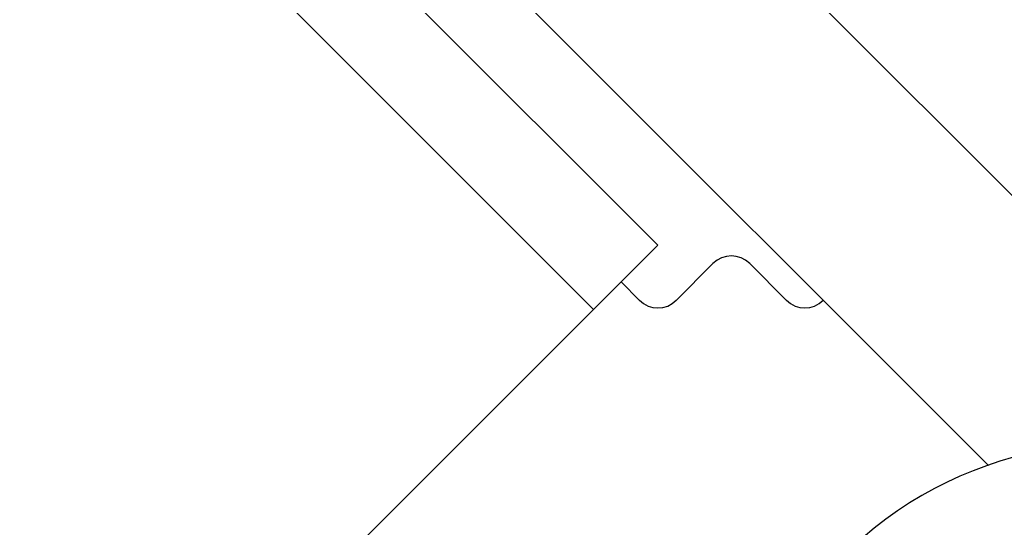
# Model space of a CAD drawing. Extents: x 1031190 to 1725648, y 733081 to 1571294.
# Drawn here: x 1156175.5 to 1156485.8, y 1236073.4 to 1236233.6 of the extents above; entities that cross this region are included whole.
import ezdxf

# ---------------------------------------------------------------- set-up
doc = ezdxf.new("R2010")
doc.units = 0
doc.header["$LTSCALE"] = 1000
doc.header["$MEASUREMENT"] = 0

msp = doc.modelspace()

# ---------------------------------------------------------------- linework, layer by layer
for p, q in [((1156376.44, 1236162.58), (1153799.18, 1238739.85)), ((1156356.21, 1236142.34), (1153778.94, 1238719.61)), ((1156583.69, 1236082.55), (1156237.67, 1236428.57)), ((1156480.56, 1236093.15), (1156191.41, 1236382.31)), ((1156376.44, 1236162.58), (1156139.37, 1235925.5)), ((1156393.81, 1236156.78), (1156382.24, 1236145.21)), ((1156416.94, 1236145.21), (1156405.37, 1236156.78)), ((1156370.68, 1236145.21), (1156364.88, 1236151.01))]:
    msp.add_line(p, q)
for centre, radius, start, end in [((1156399.59, 1236151), 8.18, 45, 135), ((1156376.46, 1236151), 8.18, 225, 315), ((1156422.72, 1236151), 8.18, 225, 315), ((1156521, 1235977.54), 122.66, 0, 135)]:
    msp.add_arc(centre, radius, start, end)

doc.saveas('drawing.dxf')
